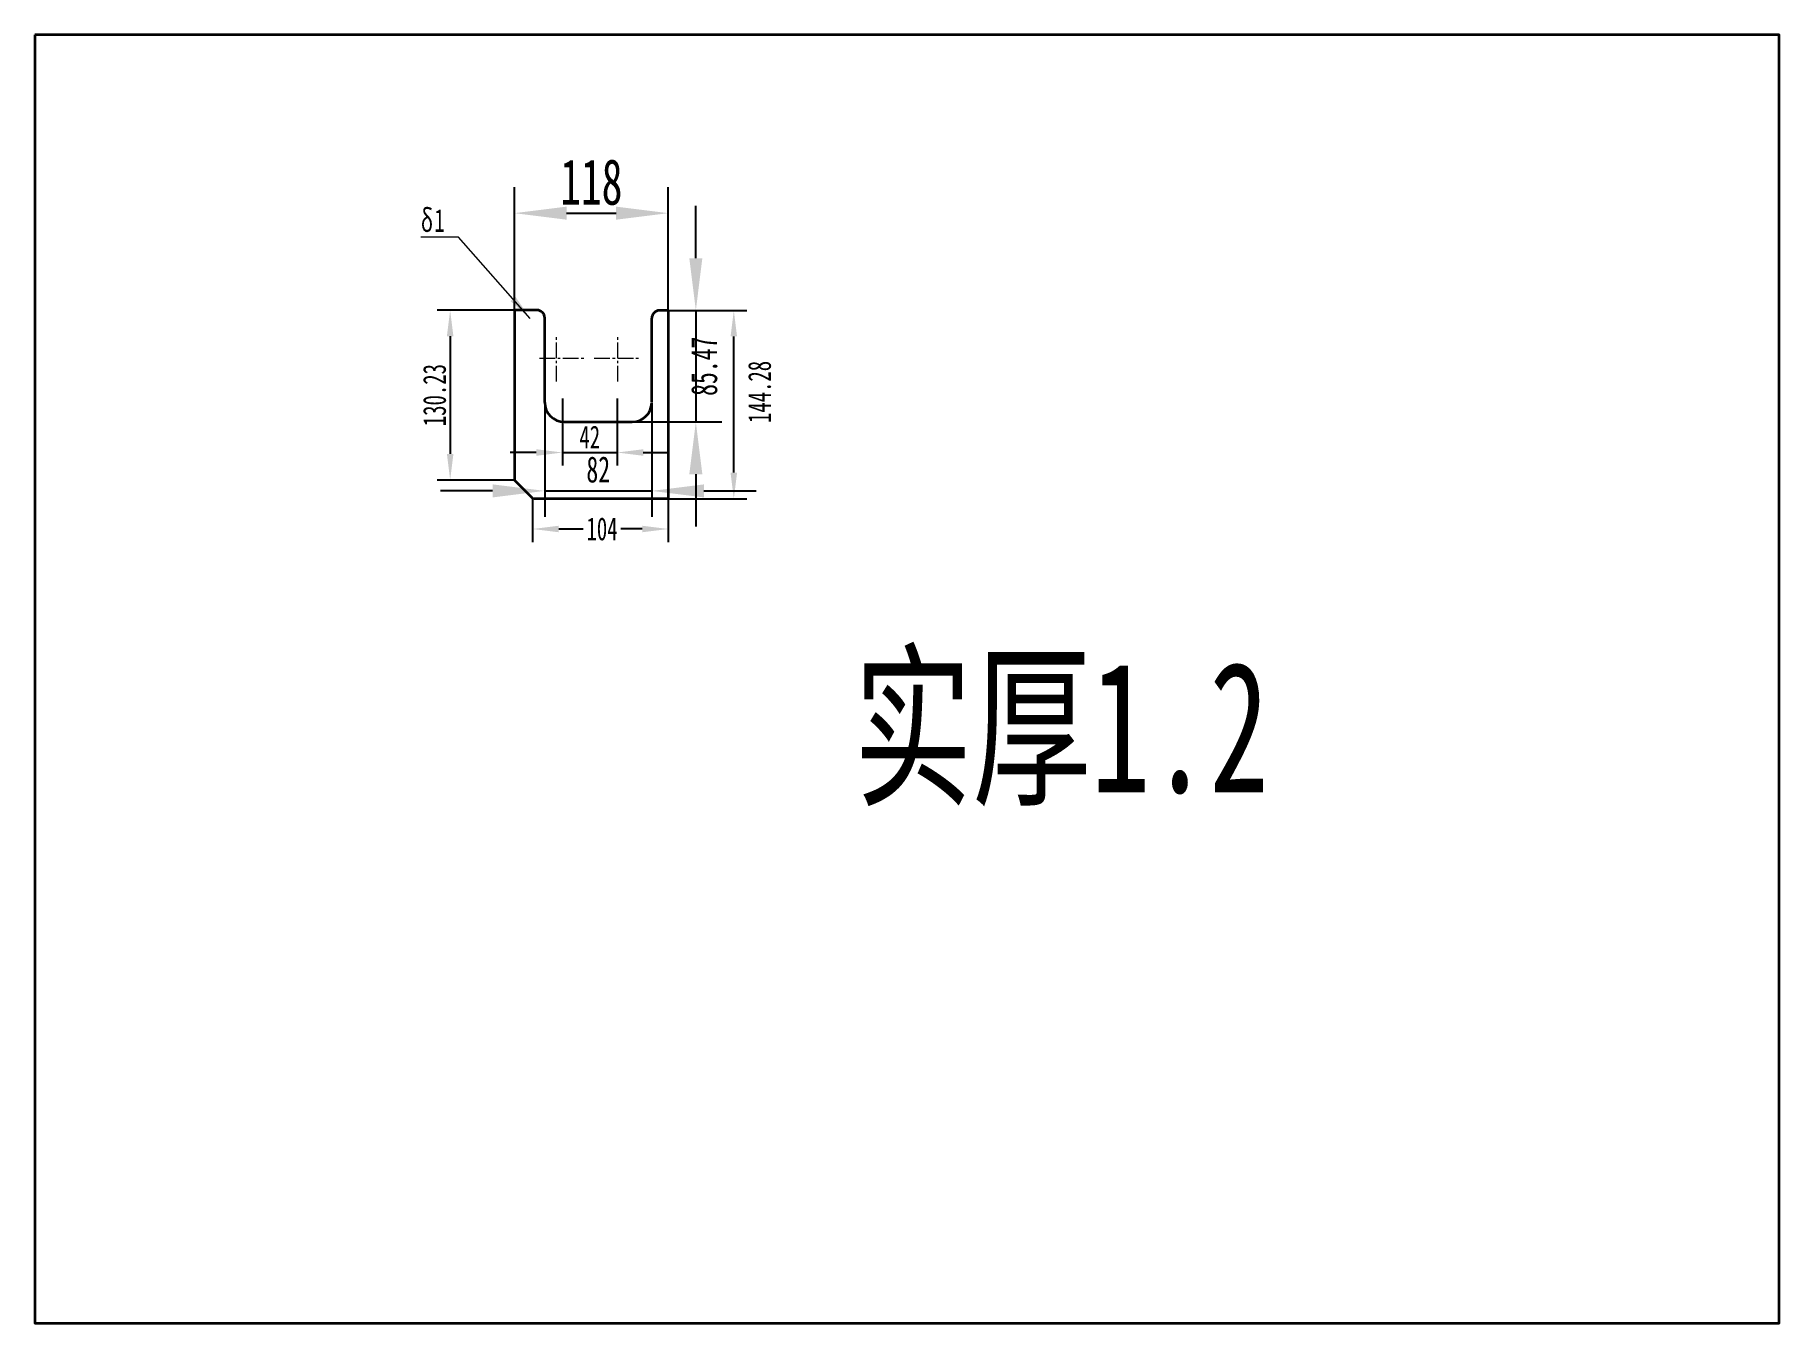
# Model space of a CAD drawing. Header units: millimetres. Extents: x 11095 to 12432, y 293 to 1280.
import ezdxf

# ---------------------------------------------------------------- set-up
doc = ezdxf.new("R2010")
doc.units = ezdxf.units.MM
doc.header["$PDSIZE"] = -5
doc.linetypes.add('DASHED', pattern=[15, 12, -3])
doc.linetypes.add('点画线', pattern=[18, 12, -2, 2, -2])
doc.layers.get('0').update_dxf_attribs({"lineweight": 18})
for name, color, linetype, lineweight in [('中心线层', 1, '点画线', 18), ('尺寸线层', 3, 'Continuous', 18), ('粗实线层', 7, 'Continuous', 35)]:
    doc.layers.add(name, color=color, linetype=linetype, lineweight=lineweight)
doc.styles.add('标准', font='', dxfattribs={"width": 0.667})
doc.styles.get('标准').set_extended_font_data('宋体')
doc.dimstyles.new('标准', dxfattribs={"dimscale": 10, "dimtxt": 3.5, "dimasz": 4, "dimexe": 2, "dimexo": 0, "dimtad": 1, "dimdsep": 46, "dimtxsty": '标准', "dimblk": '_CAXARROW', "dimcen": 0, "dimdle": 6, "dimazin": 2, "dimtfac": 0.707107, "dimtdec": 3, "dimtmove": 2, "dimatfit": 3, "dimfxl": 1, "dimfrac": 2, "dimtolj": 1, "dimarcsym": 1})

# ---------------------------------------------------------------- blocks, each defined once
blk = doc.blocks.new('_CAXARROW')
blk.add_hatch(color=0).paths.add_polyline_path([(0, 0), (-1, 0.125), (-1, -0.125)], flags=0)
blk = doc.blocks.new('*X1')
at = {"layer": 'Defpoints', "color": 0, "transparency": 16777216}
for p in [(11576.7, 1068.5), (11630.4, 1068.5), (11580.2, 924.2)]:
    blk.add_point(p, dxfattribs=at)
at = {"layer": '尺寸线层', "color": 0, "lineweight": -2, "transparency": 16777216}
for p, q in [((11576.7, 1068.5), (11640.4, 1068.5)), ((11630.4, 944.2), (11630.4, 1048.5)), ((11580.2, 924.2), (11640.4, 924.2))]:
    blk.add_line(p, q, dxfattribs=at)
at = {"layer": '尺寸线层', "color": 0, "lineweight": -2, "transparency": 16777216, "xscale": 20, "yscale": 20, "zscale": 20}
for p, rotation in [((11630.4, 1068.5), 90), ((11630.4, 924.2), 270)]:
    blk.add_blockref('_CAXARROW', p, dxfattribs=dict(at, rotation=rotation))
at = {"layer": '尺寸线层', "color": 0, "transparency": 16777216, "insert": (11650.2, 1006), "char_height": 17.5, "attachment_point": 5, "rotation": 90, "style": '标准', "bg_fill": 3, "box_fill_scale": 1.1, "bg_fill_color": 256, "bg_fill_true_color": 13158600, "bg_fill_transparency": 0}
blk.add_mtext('\\A1;144.28', dxfattribs=at)
blk = doc.blocks.new('*X2')
at = {"layer": 'Defpoints', "color": 0, "transparency": 16777216}
for p in [(11462.2, 1068.7), (11413, 938.5), (11462, 938.5)]:
    blk.add_point(p, dxfattribs=at)
at = {"layer": '尺寸线层', "color": 0, "lineweight": -2, "transparency": 16777216}
for p, q in [((11462.2, 1068.7), (11403, 1068.7)), ((11413, 1048.7), (11413, 958.5)), ((11462, 938.5), (11403, 938.5))]:
    blk.add_line(p, q, dxfattribs=at)
at = {"layer": '尺寸线层', "color": 0, "lineweight": -2, "transparency": 16777216, "xscale": 20, "yscale": 20, "zscale": 20}
for p, rotation in [((11413, 1068.7), 90), ((11413, 938.5), 270)]:
    blk.add_blockref('_CAXARROW', p, dxfattribs=dict(at, rotation=rotation))
at = {"layer": '尺寸线层', "color": 0, "transparency": 16777216, "insert": (11401.1, 1003.6), "char_height": 17.5, "attachment_point": 5, "rotation": 90, "style": '标准', "bg_fill": 3, "box_fill_scale": 1.1, "bg_fill_color": 256, "bg_fill_true_color": 13158600, "bg_fill_transparency": 0}
blk.add_mtext('\\A1;130.23', dxfattribs=at)
blk = doc.blocks.new('*X3')
at = {"layer": 'Defpoints', "color": 0, "transparency": 16777216}
for p in [(11476.2, 924.5), (11580.2, 924.5), (11476.2, 901)]:
    blk.add_point(p, dxfattribs=at)
at = {"layer": '尺寸线层', "color": 0, "lineweight": -2, "transparency": 16777216}
for p, q in [((11476.2, 924.5), (11476.2, 891)), ((11580.2, 924.5), (11580.2, 891)), ((11496.2, 901), (11515, 901)), ((11560.2, 901), (11543.8, 901))]:
    blk.add_line(p, q, dxfattribs=at)
at = {"layer": '尺寸线层', "color": 0, "lineweight": -2, "transparency": 16777216, "xscale": 20, "yscale": 20, "zscale": 20, "rotation": 180}
blk.add_blockref('_CAXARROW', (11476.2, 901), dxfattribs=at)
at = {"layer": '尺寸线层', "color": 0, "lineweight": -2, "transparency": 16777216, "xscale": 20, "yscale": 20, "zscale": 20}
blk.add_blockref('_CAXARROW', (11580.2, 901), dxfattribs=at)
at = {"layer": '尺寸线层', "color": 0, "transparency": 16777216, "insert": (11529.4, 901), "char_height": 17.5, "attachment_point": 5, "style": '标准', "bg_fill": 3, "box_fill_scale": 1.1, "bg_fill_color": 256, "bg_fill_true_color": 13158600, "bg_fill_transparency": 0}
blk.add_mtext('\\A1;104', dxfattribs=at)
blk = doc.blocks.new('*X4')
at = {"layer": 'Defpoints', "color": 0, "transparency": 16777216}
for p in [(11499, 1001), (11541, 1001), (11541, 959.6)]:
    blk.add_point(p, dxfattribs=at)
at = {"layer": '尺寸线层', "color": 0, "lineweight": -2, "transparency": 16777216}
for p, q in [((11499, 1001), (11499, 949.6)), ((11541, 1001), (11541, 949.6)), ((11479, 959.6), (11459, 959.6)), ((11499, 959.6), (11541, 959.6)), ((11561, 959.6), (11581, 959.6))]:
    blk.add_line(p, q, dxfattribs=at)
at = {"layer": '尺寸线层', "color": 0, "lineweight": -2, "transparency": 16777216, "xscale": 20, "yscale": 20, "zscale": 20}
blk.add_blockref('_CAXARROW', (11499, 959.6), dxfattribs=at)
at = {"layer": '尺寸线层', "color": 0, "lineweight": -2, "transparency": 16777216, "xscale": 20, "yscale": 20, "zscale": 20, "rotation": 180}
blk.add_blockref('_CAXARROW', (11541, 959.6), dxfattribs=at)
at = {"layer": '尺寸线层', "color": 0, "transparency": 16777216, "insert": (11520, 971.5), "char_height": 17.5, "attachment_point": 5, "style": '标准', "bg_fill": 3, "box_fill_scale": 1.1, "bg_fill_color": 256, "bg_fill_true_color": 13158600, "bg_fill_transparency": 0}
blk.add_mtext('\\A1;42', dxfattribs=at)
blk = doc.blocks.new('*X5')
at = {"layer": '尺寸线层'}
blk.add_hatch(color=0, dxfattribs=at).paths.add_polyline_path([(11892, 801), (11876.9, 814.4), (11880.7, 817.7)], flags=0)
at = {"layer": '尺寸线层', "color": 0}
for p, q in [((11837, 863.5), (11808.2, 863.5)), ((11892, 801), (11837, 863.5))]:
    blk.add_line(p, q, dxfattribs=at)
at = {"layer": '尺寸线层', "color": 0, "insert": (11817.6, 876.1), "char_height": 17.5, "width": 37.715, "attachment_point": 5, "line_spacing_factor": 1.15057, "style": '标准'}
blk.add_mtext('\\T1.1;δ1', dxfattribs=at)
blk = doc.blocks.new('*D7')
at = {"layer": 'Defpoints', "color": 0, "transparency": 16777216}
for p in [(11580.2, 1143), (11462.2, 1068.7), (11580.2, 1068.5)]:
    blk.add_point(p, dxfattribs=at)
at = {"layer": '粗实线层', "color": 0, "linetype": 'Continuous', "lineweight": -2, "transparency": 16777216}
for p, q in [((11462.2, 1068.7), (11462.2, 1163)), ((11580.2, 1068.5), (11580.2, 1163)), ((11502.2, 1143), (11540.2, 1143))]:
    blk.add_line(p, q, dxfattribs=at)
at = {"layer": '粗实线层', "color": 0, "lineweight": -2, "transparency": 16777216, "xscale": 40, "yscale": 40, "zscale": 40, "rotation": 180}
blk.add_blockref('_CAXARROW', (11462.2, 1143), dxfattribs=at)
at = {"layer": '粗实线层', "color": 0, "lineweight": -2, "transparency": 16777216, "xscale": 40, "yscale": 40, "zscale": 40}
blk.add_blockref('_CAXARROW', (11580.2, 1143), dxfattribs=at)
at = {"layer": '粗实线层', "color": 0, "transparency": 16777216, "insert": (11521.2, 1166.7), "char_height": 35, "attachment_point": 5, "style": '标准'}
blk.add_mtext('\\A1;118', dxfattribs=at)
blk = doc.blocks.new('*D8')
at = {"layer": 'Defpoints', "color": 0, "transparency": 16777216}
for p in [(11485.5, 998), (11567.5, 998), (11567.5, 930.2)]:
    blk.add_point(p, dxfattribs=at)
at = {"layer": '粗实线层', "color": 0, "linetype": 'Continuous', "lineweight": -2, "transparency": 16777216}
for p, q in [((11485.5, 998), (11485.5, 910.2)), ((11567.5, 998), (11567.5, 910.2)), ((11445.5, 930.2), (11405.5, 930.2)), ((11485.5, 930.2), (11567.5, 930.2)), ((11607.5, 930.2), (11647.5, 930.2))]:
    blk.add_line(p, q, dxfattribs=at)
at = {"layer": '粗实线层', "color": 0, "lineweight": -2, "transparency": 16777216, "xscale": 40, "yscale": 40, "zscale": 40}
blk.add_blockref('_CAXARROW', (11485.5, 930.2), dxfattribs=at)
at = {"layer": '粗实线层', "color": 0, "lineweight": -2, "transparency": 16777216, "xscale": 40, "yscale": 40, "zscale": 40, "rotation": 180}
blk.add_blockref('_CAXARROW', (11567.5, 930.2), dxfattribs=at)
at = {"layer": '粗实线层', "color": 0, "transparency": 16777216, "insert": (11526.5, 946.5), "char_height": 20, "attachment_point": 5, "style": '标准'}
blk.add_mtext('\\A1;82', dxfattribs=at)
blk = doc.blocks.new('*D9')
at = {"layer": 'Defpoints', "color": 0, "transparency": 16777216}
for p in [(11573.5, 1068.5), (11552.5, 983), (11601.3, 983)]:
    blk.add_point(p, dxfattribs=at)
at = {"layer": '粗实线层', "color": 0, "linetype": 'Continuous', "lineweight": -2, "transparency": 16777216}
for p, q in [((11601.3, 1108.5), (11601.3, 1148.5)), ((11573.5, 1068.5), (11621.3, 1068.5)), ((11601.3, 1068.5), (11601.3, 983)), ((11552.5, 983), (11621.3, 983)), ((11601.3, 943), (11601.3, 903))]:
    blk.add_line(p, q, dxfattribs=at)
at = {"layer": '粗实线层', "color": 0, "lineweight": -2, "transparency": 16777216, "xscale": 40, "yscale": 40, "zscale": 40}
for p, rotation in [((11601.3, 1068.5), 270), ((11601.3, 983), 90)]:
    blk.add_blockref('_CAXARROW', p, dxfattribs=dict(at, rotation=rotation))
at = {"layer": '粗实线层', "color": 0, "transparency": 16777216, "insert": (11607.8, 1025.7), "char_height": 20, "attachment_point": 5, "rotation": 90, "style": '标准'}
blk.add_mtext('\\A1;85.47', dxfattribs=at)

msp = doc.modelspace()

# ---------------------------------------------------------------- linework, layer by layer
at = {"color": 7, "lineweight": 35}
for p, q in [((11462.2, 1068.731), (11462.2, 938.5)), ((11580.242, 924.196), (11580.242, 1068.479)), ((11500.484, 983.008), (11552.484, 983.008)), ((11462.2, 938.5), (11476.451, 924.481)), ((11580.242, 924.196), (11477.381, 924.196))]:
    msp.add_line(p, q, dxfattribs=at)
at = {"color": 7, "linetype": 'DASHED', "lineweight": 13}
msp.add_lwpolyline([(11476.451, 924.481), (11476.812, 924.289), (11477.101, 924.222), (11477.381, 924.196)], dxfattribs=at)
at = {"layer": '中心线层'}
for p, q in [((11494.422, 1013.961), (11494.422, 1049.961)), ((11541.422, 1013.961), (11541.422, 1049.961)), ((11481.422, 1031.961), (11517.422, 1031.961)), ((11523.422, 1031.961), (11559.422, 1031.961))]:
    msp.add_line(p, q, dxfattribs=at)
at = {"layer": '粗实线层'}
for centre, radius, start, end in [((11479.484, 1062.72), 6, 0, 90), ((11500.484, 998.008), 15, 180.000233, 269.999909), ((11552.484, 998.008), 15, 269.999997, 359.999997)]:
    msp.add_arc(centre, radius, start, end, dxfattribs=at)

# ---------------------------------------------------------------- texts
at = {"layer": '粗实线层', "insert": (11722.273, 799.161), "char_height": 100, "attachment_point": 1, "style": '标准'}
msp.add_mtext_dynamic_manual_height_columns('实厚1.2', width=379.18648, gutter_width=1, heights=[0], dxfattribs=at)

# ---------------------------------------------------------------- next in the draw order: dimensions: what is measured, and where the dimension line sits
at = {"layer": '尺寸线层'}
dim = msp.add_linear_dim(base=(11412.973, 938.498), p1=(11462.241, 1068.731), p2=(11461.988, 938.498), angle=270, dimstyle='标准', override={"dimscale": 5, "dimsah": 1, "dimtfac": 1, "dimtfill": 1, "dimtzin": 8}, dxfattribs=at)
dim.commit()
dim.dimension.update_dxf_attribs({"geometry": '*X2', "text_midpoint": (11401.098, 1003.615)})
dim = msp.add_linear_dim(base=(11630.413, 1068.479), p1=(11580.242, 924.196), p2=(11576.652, 1068.479), angle=90, dimstyle='标准', override={"dimscale": 5, "dimsah": 1, "dimtfac": 1, "dimtfill": 1}, dxfattribs=at)
dim.commit()
dim.dimension.update_dxf_attribs({"geometry": '*X1', "text_midpoint": (11650.18, 1005.96), "dimtype": 160})

# ---------------------------------------------------------------- next in the draw order: linework, layer by layer
at = {"color": 7, "lineweight": 35}
for p, q in [((11479.484, 1068.72), (11462.241, 1068.731)), ((11580.242, 1068.479), (11573.484, 1068.479))]:
    msp.add_line(p, q, dxfattribs=at)
at = {"layer": '粗实线层'}
msp.add_arc((11573.484, 1062.479), 6, 90, 180, dxfattribs=at)

# ---------------------------------------------------------------- next in the draw order: block references
at = {"layer": '尺寸线层'}
msp.add_blockref('*X5', (-417.587, 261.177), dxfattribs=at)

# ---------------------------------------------------------------- next in the draw order: dimensions: what is measured, and where the dimension line sits
dim = msp.add_linear_dim(base=(11540.95, 959.58), p1=(11498.95, 1000.961), p2=(11540.95, 1000.961), dimstyle='标准', override={"dimscale": 5, "dimsah": 1, "dimtfill": 1, "dimtzin": 8}, dxfattribs=at)
dim.commit()
dim.dimension.update_dxf_attribs({"geometry": '*X4', "text_midpoint": (11519.95, 971.455)})
dim = msp.add_linear_dim(base=(11476.23742, 900.96991), p1=(11580.24238, 924.48114), p2=(11476.23742, 924.48114), dimstyle='标准', override={"dimscale": 5, "dimsah": 1, "dimtfac": 1, "dimtfill": 1, "dimtzin": 8}, dxfattribs=at)
dim.commit()
dim.dimension.update_dxf_attribs({"geometry": '*X3', "text_midpoint": (11529.42916, 900.96991), "dimtype": 160})
at = {"layer": '粗实线层'}
dim = msp.add_linear_dim(base=(11580.242, 1142.961), p1=(11462.241, 1068.731), p2=(11580.242, 1068.479), dimstyle='标准', dxfattribs=at)
dim.commit()
dim.dimension.update_dxf_attribs({"geometry": '*D7', "text_midpoint": (11521.241, 1166.711)})

# ---------------------------------------------------------------- next in the draw order: linework, layer by layer
for p, q in [((11485.484, 998.008), (11485.484, 1062.72)), ((11567.484, 998.479), (11567.484, 1062.479))]:
    msp.add_line(p, q, dxfattribs=at)
msp.add_lwpolyline([(11094.731, 1279.594), (11094.731, 292.539), (12431.529, 292.539), (12431.529, 1279.594)], close=True, dxfattribs=at)

# ---------------------------------------------------------------- next in the draw order: dimensions: what is measured, and where the dimension line sits
at = {"layer": '粗实线层', "color": 3}
dim = msp.add_linear_dim(base=(11601.284, 983.008), p1=(11573.484, 1068.479), p2=(11552.484, 983.008), angle=90, dimstyle='标准', override={"dimtxt": 2}, dxfattribs=at)
dim.commit()
dim.dimension.update_dxf_attribs({"geometry": '*D9', "text_midpoint": (11607.822, 1025.744), "dimtype": 160})
dim = msp.add_linear_dim(base=(11567.484, 930.238), p1=(11485.484, 998.008), p2=(11567.484, 998.008), dimstyle='标准', override={"dimtxt": 2}, dxfattribs=at)
dim.commit()
dim.dimension.update_dxf_attribs({"geometry": '*D8', "text_midpoint": (11526.484, 946.488)})

doc.saveas('drawing.dxf')
